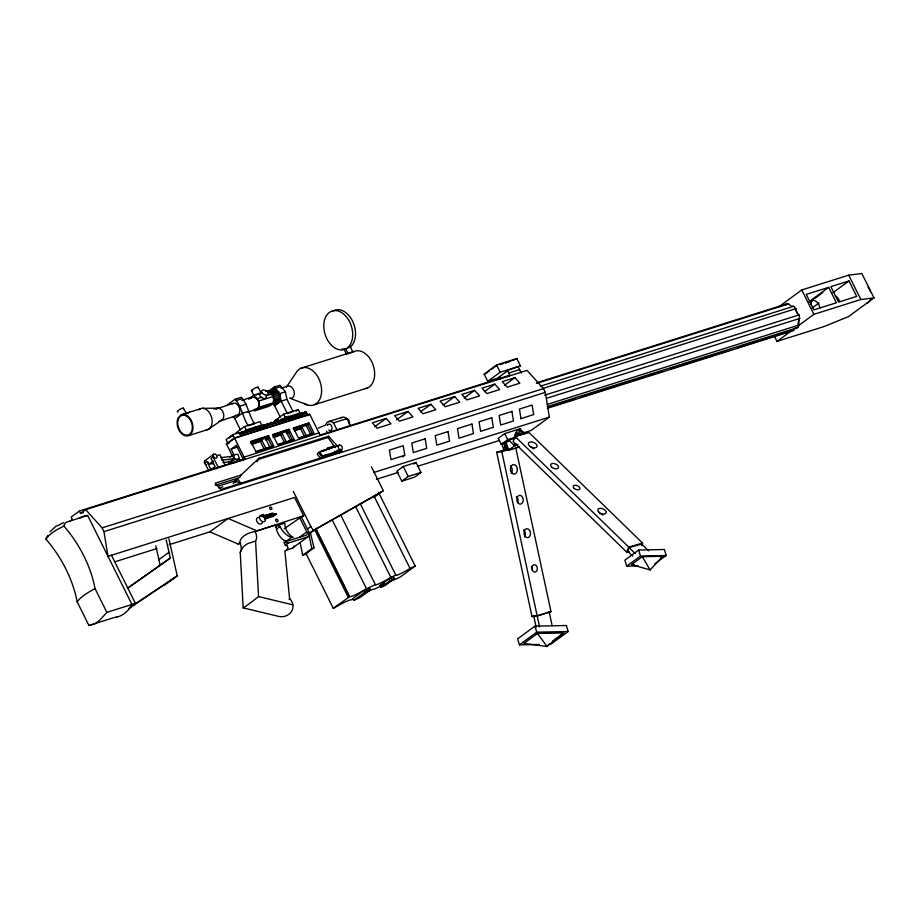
<?xml version="1.0" encoding="UTF-8"?>
<svg xmlns="http://www.w3.org/2000/svg" width="920" height="920" viewBox="0 0 920 920"><rect width="100%" height="100%" fill="white"/><g stroke="black" fill="none" stroke-linecap="round" stroke-linejoin="round"><path stroke-width="1.38" d="M284.222 528.735L301.358 516.902L308.855 531.978A4.497 3.208 53.7 0 1 307.694 536.935L288.316 543.053L283.981 542.041A3.093 2.208 53.7 0 0 286.775 545.376A2.772 1.978 53.7 0 1 287.627 548.849A9.223 6.578 53.7 0 1 284.866 550.988L289.582 598.483C298.586 608.178 288.374 619.539 277.357 616.089L243.167 607.856L240.223 552.299L242.914 547.354A31.015 18.273 11.6 0 1 248.285 543.409L255.587 541.029A10.246 7.314 53.7 0 0 255.081 531.507L303.657 515.672L294.596 497.478L108.008 556.347L103.971 531.634L102.097 527.873L85.675 509.645L80.534 513.417L79.35 511.048L244.984 458.792L232.783 434.642L239.062 432.653L239.959 434.459L306.912 413.333M641.585 545.64L642.597 543.122L529.058 432.584L515.177 436.54L513.141 441.565L626.692 552.103L629.211 551.39M626.692 552.103L628.716 547.078L642.597 543.122M648.6 550.816L641.631 544.042L629.107 547.607L627.658 551.195L632.753 556.151M547.319 406.605L797.778 327.577L799.054 324.99A9.05 6.164 72.5 0 1 799.687 318.447L798.997 314.939A7.544 5.14 72.5 0 1 795.869 308.637L793.626 306.279A8.28 5.635 72.5 0 1 788.555 303.91L786.071 304.072L536.981 382.674M289.156 599.334L289.582 598.483M337.582 446.223L328.589 436.241L258.968 458.217L241.017 475.053L239.683 477.56L215.188 485.288M257.071 461.782L258.968 458.217M258.301 459.459L327.934 437.483L328.589 436.241M111.458 555.254L135.412 603.359L106.881 612.363L100.291 619.574A31.521 11.511 -59.8 0 1 94.196 624.047L88.952 625.508L77.142 601.783A103.189 73.6 53.7 0 0 46 539.235L48.426 536.061A38.272 11.764 -17.1 0 1 57.534 529.379L63.928 526.079A8.993 6.417 53.7 0 1 67.298 521.881L87.653 515.453L131.951 604.452A44.379 30.233 72.5 0 1 115.862 617.331M286.603 386.756L295.676 373.416A19.481 13.271 72.5 0 1 313.72 371.599A19.481 13.271 72.5 0 1 320.712 396.945A19.481 13.271 72.5 0 1 303.887 403.178M254.334 409.308C258.612 410.377 259.831 404.501 258.359 401.522C255.898 393.656 246.859 398.877 241.891 400.591M233.277 483.586L237.268 478.319L241.028 483.541M326.772 449.788L318.55 452.387L317.262 454.089L320.252 458.252M322.598 456.113L341.24 450.041A2.564 1.748 72.5 0 0 342.113 447.051A2.564 1.748 72.5 0 0 339.664 445.153L321.022 451.225L320.022 452.548L322.598 456.113L325.945 455.055M323.38 451.49L324.38 450.167L339.664 445.153M325.818 450.719L327.922 447.936L334.293 445.924L335.466 447.557M549.366 643.793L547.032 646.472L523.859 643.436L537.429 633.477L563.707 632.937L547.032 646.472L537.429 633.477M50.025 531.76L55.407 526.654L63.652 522.594M650.118 569.917L662.745 556.278L642.286 556.703L631.488 564.615L650.118 569.917L642.286 556.703M181.159 414.828L178.227 417.749A11.063 7.532 72.5 0 0 183.563 435.068A11.063 7.532 72.5 0 0 192.855 425.822A11.063 7.532 72.5 0 0 181.159 414.828L200.376 408.767M292.733 604.819L258.531 596.574L251.39 602.129A22.344 0.989 -38.9 0 1 246.031 606.061L243.167 607.856M443.187 405.018L454.641 396.531L459.712 402.166L445.222 406.743L440.139 401.108L454.641 396.531M79.35 511.048L71.162 517.063L72.335 519.432L70.104 521.065M227.827 404.535L235.06 399.234L241.304 397.267C248.158 404.777 248.768 415.288 254.483 423.717L248.227 425.695C242.512 417.266 241.914 406.743 235.06 399.234M261.717 392.656L253.713 395.186L248.515 399.004L251.183 398.153M267.697 391.805L274.183 387.044L279.933 385.227L285.418 391.805L286.948 399.326L293.101 411.688M268.916 392.564L274.125 388.746L279.45 394.496L280.025 400.671L274.85 404.466M268.847 391.437L275.609 388.401M240.384 429.755L234.841 418.634L242.075 413.333L248.319 411.355M280.531 400.534L259.612 407.111L254.437 410.906L269.111 406.272L274.298 402.477L273.723 396.301L268.387 390.551L265.719 391.391M232.783 434.642L226.067 439.565L227.861 443.164L234.577 438.23L307.809 415.127L306.015 411.539L302.599 413.551M236.049 432.791L244.559 426.546L260.038 421.659L261.752 425.109L258.589 427.432M280.255 417.024L274.712 405.892L281.198 401.131L286.948 399.326M239.131 433.573L243.064 431.399L243.961 433.193M239.706 433.86L243.064 431.399M232.622 456.412L226.412 443.946L234.6 437.931L309.707 414.241L320.091 435.091L509.818 375.222L507.598 370.772M242.006 433.136L246.284 429.996L261.752 425.109M204.815 460.793L213.739 454.25M246.261 432.469L245.364 430.675L247.721 429.536M246.87 431.135L250.021 428.812M247.963 430.79L251.125 428.467M204.596 463.174L206.896 461.483L210.945 469.614L215.073 466.578L211.036 458.459L213.52 456.63M250.263 430.065L253.425 427.742M250.355 430.502L254.633 427.363M216.798 455.595L219.995 454.779L225.112 465.06M253.77 428.95L256.933 426.638M253.885 429.387L256.128 427.742M257.301 427.834L259.543 426.202L260.44 427.995M208.07 462.024L209.105 464.117L213.233 461.081M260.889 426.707L264.339 424.683L265.224 426.478M234.197 455.319L231.115 449.132L236.325 445.315L243.547 459.839M262.096 426.328L264.339 424.683M264.397 425.603L268.088 423.499L268.973 425.304M261.786 428.501L264.029 426.857L263.131 425.063M268.145 424.419L271.653 422.372L272.538 424.178M268.283 424.844L271.653 422.372M265.293 427.397L267.524 425.753L266.639 423.959M276.299 422.751L275.149 420.452L283.659 414.207L298.252 409.607L299.966 413.057L296.803 415.38M271.71 423.292L275.068 421.303L275.965 423.096M271.71 423.763L275.068 421.303M274.01 423.039L278.737 420.141L279.634 421.935M275.379 422.602L278.737 420.141M278.806 421.061L282.164 419.06L283.049 420.854M230.034 457.159L233.266 454.791L237.889 454.261L239.533 458.781L235.221 461.955M279.921 420.704L282.164 419.06M282.221 419.98L285.384 417.657L299.966 413.057M216.131 468.751L218.178 467.245L213.06 456.964M285.775 418.853L289.018 416.898L289.904 418.692M296.125 411.171L298.252 409.607M285.648 419.359L289.018 416.898M286.833 419.462L292.468 415.805L293.365 417.611M220.834 457.631L233.013 456.262L233.91 458.758L229.781 461.782L222.893 462.565M289.11 418.278L291.352 416.633M292.525 416.725L295.722 414.782L296.619 416.576M228.7 461L229.517 463.266L234.91 459.31L239.533 458.781M292.364 417.243L295.722 414.782M295.791 415.702L299.046 413.735L299.943 415.529M251.528 444.578L262.005 440.622L265.765 448.166M250.631 442.037L268.64 435.746L273.654 445.82L255.645 452.099M297.988 415.472L302.53 412.631L303.428 414.425M300.299 414.276L302.53 412.631M296.677 417.496L298.919 415.851L298.022 414.058M242.477 457.677L319.01 432.929M300 416.449L302.243 414.805L301.346 413.011M273.999 437.483L282.405 434.183L286.166 441.726M272.538 435.114L289.041 429.318L294.043 439.38L278.921 444.751M307.659 415.736L309.707 414.241M294.296 431.077L302.346 427.892L306.728 436.701M293.261 428.582L308.982 423.027L313.984 433.09L298.413 438L293.399 427.938L308.982 423.027M293.94 429.306L306.222 425.431L308.303 423.913M158.907 559.647L168.992 552.253M127.811 588.213L170.303 558.083L166.198 539.833M169.177 544.674L209.863 531.841L228.114 518.454L256.3 530.61M129.467 607.717L135.412 603.359M164.623 585.016L174.696 577.634M168.877 538.694L177.261 575.931L128.8 608.718M259.578 516.626L263.534 514.521L265.086 517.649A3.668 2.61 53.7 0 1 263.913 521.743A3.668 2.61 53.7 0 1 259.727 518.684A3.668 2.61 53.7 0 1 261.636 515.12M261.476 516.028L263.534 514.521M264.523 519.11L273.355 516.327L276.437 514.061L264.178 517.477L276.437 514.061M209.863 531.841L238.05 543.996L239.717 542.777A25.61 13.869 4.7 0 1 255.081 531.507L276.115 524.871A14.513 10.35 53.7 0 0 283.808 540.304L287.362 541.132L306.797 535.003A3.105 2.208 53.7 0 0 306.774 531.898L299.586 517.466M275.333 527.148L277.656 525.447L284.866 523.169A12.834 9.154 53.7 0 0 293.146 537.429L291.445 537.429L285.648 541.673M500.02 377.464L487.772 381.328L484.161 374.06L496.547 364.975L516.879 358.558L520.49 365.827L508.656 369.989L498.26 377.614M487.163 372.462L489.44 370.794M491.717 369.127L496.271 365.78M276.552 529.126L280.025 526.585A15.95 11.373 53.7 0 0 291.445 537.429M515.844 359.317L516.879 358.558M301.38 517.339L303.657 515.672M487.772 381.328L500.158 372.232L520.49 365.827M507.771 376.728L509.818 375.222M402.466 456.964L404.777 455.262L403.224 445.728L389.401 450.087L390.966 459.62L404.777 455.262M285.027 545.468L288.316 543.053M307.395 529.034L310.81 526.516L293.353 491.452M299.092 537.533L306.774 531.898M309.131 532.99L383.306 490.671L371.438 466.831M309.752 533.428L315.525 529.195L379.488 493.292M403.247 466.497L396.853 471.19L401.822 481.183L414.609 477.147L421.015 472.454L416.035 462.461L403.247 466.497L408.227 476.491L401.822 481.183M287.155 549.849L292.33 548.216L307.694 536.935M413.908 464.025L416.035 462.461M373.727 497.524L383.306 490.671M300.207 542.949L302.691 555.254L311.799 548.561L314.019 547.86L310.385 532.622L308.763 533.531L311.799 548.561M314.019 547.86L304.911 554.553L302.691 555.254M522.192 432.262L520.398 428.639L504.7 433.596L498.214 438.345L501.216 444.394L506.448 442.738A4.899 3.553 83.9 0 0 508.277 448.304M518.224 430.226L520.398 428.639M501.216 444.394L507.713 439.633L515.556 437.149M519.639 446.867L508.208 450.478L506.057 442.14L508.748 440.162L515.096 438.161M85.675 509.645L527.022 370.392L543.455 388.619L545.318 392.368L549.355 417.093L531.116 430.479L522.893 433.067M508.208 450.478L514.28 446.016L518.087 444.808M305.957 553.46L333.258 608.293L349.669 596.631A18.389 1.805 -30.5 0 0 355.097 594.895L356.741 594.113A18.389 1.805 -30.5 0 0 366.516 588.777L375.372 584.637A16.111 1.587 -30.5 0 0 390.862 577.415L395.796 575.115A13.765 1.357 -30.5 0 0 410.044 568.468L415.207 566.053L378.476 492.28M363.296 590.881L353.038 598.414L354.108 600.231L360.329 597.321L370.587 589.8L369.518 587.983L363.296 590.881L364.366 592.698L354.108 600.231M364.952 591.33L369.518 587.983M379.879 585.568L388.849 578.979L393.472 576.828L394.542 578.645L385.572 585.223L380.949 587.385L379.879 585.568L384.502 583.406M391.23 578.473L393.472 576.828M380.949 587.385L389.919 580.796L394.542 578.645M415.207 566.053L400.2 577.058L394.461 579.738A19.343 1.909 -30.5 0 0 389.114 581.67M778.699 306.889L801.757 289.961L848.723 275.149L861.867 273.527L874 297.907L848.458 316.641L823.952 326.6L776.986 341.412L774.433 336.283M809.071 301.725L828.678 287.339L836.372 302.795L813.924 309.879L806.231 294.423L828.678 287.339M814.706 298.494L822.779 292.571M812.084 308.004L819.007 302.933M832.841 292.779L848.987 280.933L856.681 296.389L838.545 302.116L830.852 286.649L848.987 280.933M776.986 341.412L795.248 328.014M798.537 325.599L813.901 314.329L860.856 299.517L874 297.907M550.85 644.219L568.157 631.522L566.363 625.508L534.934 626.163L517.626 638.859L519.42 644.862L539.419 644.448M654.706 563.937L666.206 555.496L664.424 549.493L638.698 550.022L624.887 560.153L626.681 566.156L638.112 565.926M519.42 644.862L536.716 632.167L568.157 631.522M626.681 566.156L640.492 556.036L666.206 555.496M660.583 557.865L662.745 556.278M552.403 641.24L563.707 632.937M464.232 397.969L474.582 390.379L479.561 395.91L466.831 399.924L461.851 394.404L474.582 390.379M504.551 385.238L514.901 377.66L519.88 383.18L507.207 387.182L502.228 381.662L514.901 377.66M396.497 419.853L408.031 411.447L412.953 416.921L399.544 421.153L394.611 415.679L408.031 411.447M374.566 426.799L386.112 418.439L391 423.844L377.177 428.214L372.301 422.797L386.112 418.439M420.509 411.827L430.916 404.305L435.792 409.71L423.004 413.747L418.117 408.342L430.916 404.305M484.426 391.667L494.822 384.134L499.698 389.551L486.91 393.587L482.034 388.171L494.822 384.134M127.466 588.121L170.303 558.083M187.691 413.39L189.347 412.24M216.085 409.089L233.07 403.374M251.217 398.003L252.16 397.348M188.91 435.516L208.127 429.456L222.433 419.647A6.348 4.324 72.5 0 0 223.226 412.608L222.513 411.125A6.348 4.324 72.5 0 0 217.039 408.434M332.419 311.374A20.217 13.765 72.5 0 1 352.406 320.804A20.217 13.765 72.5 0 1 350.416 346.874L344.16 349.37L346.714 354.66M345.541 348.416L348.093 353.705L353.889 351.532A19.481 13.271 72.5 0 1 373.428 365.93A19.481 13.271 72.5 0 1 365.32 388.619M131.709 606.073L177.261 575.931M230.805 436.482L231.874 435.838M231.564 435.631L231.426 435.7M318.4 428.076L325.128 425.247M364.366 592.698L370.587 589.8M333.258 608.293L334.788 607.58A17.79 1.748 -30.5 0 1 351.106 599.966L353.522 598.839M218.856 421.463L237.521 415.253M233.289 435.217L229.367 437.862M508.737 373.072L519.593 369.564M300.851 368.264L353.889 351.532M235.773 400.671L242.029 398.705M274.183 387.044L274.907 388.481L280.646 386.664M269.169 391.989L275.701 389.919M280.957 388.263L287.534 386.193M268.962 392.138L276.805 389.666M269.525 392.23L276.058 390.172M270.135 392.311L276.678 390.252M270.008 393.3L277.851 390.827M256.714 398.785L261.947 397.141M265.868 395.899L278.944 391.77M272.032 395.508L278.564 393.438M240.166 406.088L246.422 404.11M274.907 388.481L279.668 393.622L285.418 391.805M253.713 395.186L259.037 400.936L273.723 396.301M272.734 396.98L280.589 394.507M273.183 398.578L279.714 396.52M273.32 400.188L279.852 398.13M273.148 401.695L279.691 399.636M257.565 408.572L279.795 401.557M247.63 412.056L278.84 402.212M314.49 404.685L367.54 387.952M291.95 412.056L287.362 413.505L281.198 401.131L279.668 393.622M275.149 420.452L277.805 419.623M284.43 417.53L288.408 416.265M226.412 443.946L229.149 443.084M268.64 435.746L250.792 441.381L255.806 451.444L273.654 445.82M289.041 429.318L272.608 434.504L277.621 444.567L294.043 439.38M231.115 449.132L237.946 446.982M250.24 443.095L267.984 437.494M273.447 435.769L288.477 431.031M505.034 362.733L514.487 359.754M499.859 364.653L503.435 363.515M505.344 363.078L509.427 361.79M251.804 443.831L262.005 440.622M268.709 438.506L265.972 439.369L270.353 448.178M272.814 437.207L282.405 434.183M289.363 431.986L286.764 432.803L291.145 441.611M294.549 430.353L302.346 427.892M265.788 440.082L268.525 439.208M286.511 433.538L289.098 432.722M328.44 421.647L341.86 417.416M484.161 374.06L486.887 373.209M325.691 424.879A8.315 5.669 72.5 0 1 333.523 422.866L346.943 418.634L350.37 425.534M299.575 438.242L312.558 434.136L307.544 424.074M237.279 461.495L242.742 459.77M80.534 513.417L83.271 512.555M241.017 475.053L215.222 483.195L220.869 489.463L342.091 451.214L340.285 449.224M321.022 451.225L324.38 450.167M536.728 383.375L788.555 303.91M218.132 486.22L237.141 480.217M540.431 386.17L793.626 306.279M218.994 488.094L222.893 486.875M341.24 450.041L337.881 451.099A2.564 1.748 72.5 0 0 338.755 448.109A2.564 1.748 72.5 0 0 336.317 446.211M542.662 388.527L795.869 308.637M102.097 527.873L543.455 388.619M103.971 531.634L545.318 392.368M544.433 395.255L798.997 314.939M546.48 398.337L799.687 318.447M547.216 404.443L799.054 324.99M547.641 407.572L557.221 404.547M559.958 403.684L575.023 398.935M580.497 397.198L644.817 376.912M647.553 376.038L662.607 371.289M670.818 368.702L729.675 350.129M737.886 347.541L788.52 331.568M547.389 408.273L793.741 330.533A7.544 5.14 72.5 0 1 795.731 328.037M520.616 418.715L533.669 414.598L532.105 405.065L519.432 409.066L520.984 418.6M374.037 472.409L549.355 417.093M114.919 561.798L156.975 548.527M376.349 479.308L398.256 472.397M417.438 466.348L499.617 440.416M262.97 515.993L273.044 513.441L262.959 516.615M263.637 516.108L272.469 513.325M263.373 516.695L273.458 513.509L275.529 513.9M264.649 516.615L273.481 513.832M264.189 516.844L274.597 513.728M265.466 516.764L274.298 513.981M265.799 516.822L274.62 514.038M265.466 517.396L275.551 514.211M506.057 442.14L508.599 441.335M408.227 476.491L421.015 472.454M508.748 440.162L513.647 444.739L516.189 443.946M515.637 447.327L550.999 611.685L537.165 616.055L532.024 616.595L496.662 452.237L505.471 449.466M502.377 443.152A4.899 3.553 83.9 0 0 503.401 447.925L503.918 450.305L506.287 449.558M503.918 450.305L508.288 449.339M496.662 452.237L501.803 451.697L511.865 448.523A4.899 3.553 83.9 0 1 511.002 448.937M238.05 543.996L240.764 543.145M88.952 625.508L114.022 617.596M114.862 617.469L117.162 616.745M532.024 616.595L534.543 615.802M537.176 615.859L549.217 612.064L552.172 625.795M213.958 409.02L218.143 408.181L202.296 408.319M285.832 545.514L286.775 545.376M221.513 460.149L233.91 458.758M209.105 464.117L213.244 463.645M229.517 463.266L234.14 462.748M503.401 447.925L505.402 447.706L505.919 450.098M548.435 611.961L550.999 611.685M536.061 615.974L533.807 616.216L536.176 627.198M232.3 435.873L231.38 436.39M631.488 564.615L634.213 564.558M307.498 404.961L289.708 398.153A6.348 4.324 72.5 0 0 293.986 391.149A6.348 4.324 72.5 0 0 286.591 386.848M277.656 525.447L280.025 526.585M515.177 436.54L628.716 547.078M629.107 547.607L635.214 553.553M272.803 403.846L274.712 405.892M233.082 416.461L234.841 418.634M327.934 437.483L334.512 446.625M336.984 450.064L339.445 453.491M334.5 451.179L335.995 453.261L322.287 457.585L318.55 452.387M327.922 447.936L329.096 449.558M315.675 528.471L317.204 530.84M310.81 526.516L313.099 530.069M183.413 408.227L186.461 413.298M388.849 578.979L389.919 580.796M848.723 275.149L860.856 299.517M801.757 289.961L813.901 314.329M518.409 367.195L521.306 373.014M496.547 364.975L500.158 372.232M499.399 376.774L500.549 379.074M513.647 444.739L514.28 446.016M504.7 433.596L507.713 439.633M374.129 496.328L410.044 568.468M333.523 422.866L336.95 429.766M326.473 431.181L327.623 433.481M360.41 504.034L395.796 575.115M355.683 506.759L390.862 577.415M304.83 411.907L305.728 413.701M306.222 425.431L310.534 434.091M294.768 415.081L295.665 416.875M300.782 429.03L304.543 436.586M340.733 515.062L375.372 584.637M291.318 416.173L292.203 417.967M288.017 417.209L288.914 419.014M273.435 389.988L274.16 391.425M286.614 419.738L285.717 417.944L284.464 418.335L285.349 420.129M283.659 414.207L285.384 417.657M287.603 430.364L292.617 440.427M332.212 519.892L366.516 588.777M281.037 419.416L281.934 421.21M277.368 420.578L278.265 422.372M258.175 387.159L261.211 393.265A3.829 0.632 -26.5 0 0 260.44 393.311M273.953 421.647L274.839 423.453M280.841 435.321L284.602 442.876M270.388 422.774L271.273 424.58M251.413 390.666L253.851 395.565M315.997 528.988L349.669 596.631M315.468 528.402L349.186 596.114M314.617 529.713L348.254 597.287M267.202 436.804L272.216 446.867M261.728 427.593L260.832 425.787L256.013 427.305L256.91 429.111M257.243 426.926L258.14 428.72M254.61 429.835L253.713 428.041L252.505 428.421L253.402 430.215M260.452 441.761L264.212 449.305M251.102 430.94L250.205 429.145L249.101 429.49L249.998 431.284M246.802 430.215L247.698 432.009M244.559 426.546L246.284 429.996M241.362 431.928L242.259 433.734M271.802 513.199L273.355 516.327M204.873 462.967L208.713 470.683M63.928 526.079A103.189 73.6 53.7 0 1 95.07 588.627L106.881 612.363M350.416 346.874L352.969 352.164M233.266 454.791L234.91 459.31M638.698 550.022L640.492 556.036M534.934 626.163L536.716 632.167M155.814 545.847L160.23 565.478M501.803 451.697L539.545 626.842M259.037 400.936L259.612 407.111M255.587 541.029L258.531 596.574M795.156 309.672A12.133 8.268 72.5 0 1 797.594 314.214M798.583 319.332A12.133 8.268 72.5 0 1 797.962 324.07M78.959 518.397A44.379 30.233 72.5 0 1 87.653 515.453M77.142 601.783A43.872 11.925 -19.6 0 1 95.07 588.627M46 539.235A8.993 6.417 53.7 0 1 47.437 536.21M47.771 535.9A8.993 6.417 53.7 0 1 48.139 535.624M262.395 522.433A3.668 2.61 53.7 0 1 257.393 522.33A3.668 2.61 53.7 0 1 258.555 517.385M239.717 542.777A10.246 7.314 53.7 0 1 240.223 552.299M293.825 546.79A4.497 3.208 53.7 0 1 292.33 548.216M294.043 545.87A4.497 3.208 53.7 0 1 293.963 546.353M868.089 287.086A10.258 6.992 72.5 0 1 870.423 291.778M870.458 299.264A10.258 6.992 72.5 0 1 866.513 303.393M381.271 585.729A19.343 1.909 -30.5 0 0 379.534 586.707L374.129 589.226A18.078 1.782 -30.5 0 0 367.356 591.709M313.628 530.483A17.664 2.909 -26.5 0 1 316.584 530.621M206.31 464.703A2.346 1.667 53.7 0 1 204.332 462.346A2.346 1.667 53.7 0 1 205.666 460.529M328.21 424.361A3.335 2.277 72.5 0 1 332.039 427.581A3.335 2.277 72.5 0 1 328.773 429.985M327.462 425.454A3.335 2.277 72.5 0 1 327.773 424.822M340.986 417.898A8.315 5.669 72.5 0 1 346.943 418.634M345.552 418.887A3.335 2.277 72.5 0 1 348.461 419.738A3.335 2.277 72.5 0 1 349.232 423.694M810.635 304.233A8.383 5.715 72.5 0 1 813.303 300.046M809.922 301.702A8.383 5.715 72.5 0 1 820.053 307.832M835.291 295.884A7.429 5.06 72.5 0 1 839.534 301.415M786.071 304.072A7.544 5.14 72.5 0 1 785.657 304.98M796.11 327.842A7.544 5.14 72.5 0 1 797.778 327.577M235.623 482.448A3.174 2.162 72.5 0 1 239.533 484.265M515.522 438.426A4.404 2.484 22 0 1 515.913 434.838M508.415 449.224A4.899 3.553 83.9 0 1 504.827 442.888M516.281 436.551A4.404 2.484 22 0 1 516.672 432.975M519.558 434.493A2.035 1.15 22 0 1 520.053 434.677M518.409 433.791A2.035 1.15 22 0 1 521.134 434.619M505.402 447.706A4.899 3.553 83.9 0 1 504.378 442.945M517.351 436.597A4.404 2.484 22 0 1 516.925 432.354M519.133 435.16A4.404 2.484 22 0 1 517.73 430.353A4.404 2.484 22 0 1 524.596 433.607M530.621 447.178A4.623 2.61 22 0 1 533.749 448.764M599.886 513.521A4.45 2.518 22 0 1 602.91 515.05M510.416 465.853A4.784 3.473 83.9 0 1 511.29 473.409M516.396 496.57A4.416 3.197 83.9 0 1 517.707 502.63M523.675 529.931A4.497 3.266 83.9 0 1 524.503 537.015M531.357 566.421A3.68 2.668 83.9 0 1 532.128 570.009M232.116 404.029A6.348 4.324 72.5 0 1 239.522 408.33A6.348 4.324 72.5 0 1 235.244 415.334M221.49 420.313A6.348 4.324 72.5 0 1 220.386 420.566M198.72 409.906A11.063 7.532 72.5 0 1 211.163 416.035A11.063 7.532 72.5 0 1 206.206 429.893M344.988 349.071A20.217 13.765 72.5 0 1 342.079 348.864M256.335 395.117A3.829 0.632 -26.5 0 1 257.186 394.645M258.083 394.209A3.829 0.632 -26.5 0 1 259.762 393.518M266.294 396.324A3.588 2.151 27 0 1 262.246 397.98A3.588 2.151 27 0 1 260.693 393.656M252.862 390.425A3.829 0.632 -26.5 0 1 251.953 389.884A3.829 0.632 -26.5 0 1 256.726 387.4A3.829 0.632 -26.5 0 1 257.635 387.941M181.55 415.403A3.519 0.851 -31 0 1 184.92 413.436A3.519 0.851 -31 0 1 186.484 413.551M178.031 411.976A3.519 0.851 -31 0 1 179.94 409.319A3.519 0.851 -31 0 1 183.241 408.825M346.196 348.726A20.217 13.765 72.5 0 1 323.84 327.842A20.217 13.765 72.5 0 1 343.678 314.088A20.217 13.765 72.5 0 1 347.576 347.772M425.178 438.805L411.769 443.037L413.322 452.571L426.742 448.339L425.178 438.805M448.017 431.595L435.229 435.631L436.781 445.165L449.569 441.128L448.017 431.595M471.937 424.051L457.447 428.628L458.999 438.161L473.501 433.584L471.937 424.051M491.786 417.784L479.055 421.808L480.608 431.342L493.338 427.317L491.786 417.784M511.922 411.435L499.134 415.472L500.687 425.005L513.486 420.969L511.922 411.435M269.617 507.955A1.38 0.989 53.7 0 0 271.377 509.519A1.38 0.989 53.7 0 0 271.296 507.426A1.38 0.989 53.7 0 0 269.617 507.955M275.632 520.134A1.46 1.046 53.7 0 0 277.483 521.801A1.46 1.046 53.7 0 0 277.403 519.57A1.46 1.046 53.7 0 0 275.632 520.134M213.233 455.526A2.346 1.667 53.7 0 0 216.189 458.171A2.346 1.667 53.7 0 0 216.062 454.629A2.346 1.667 53.7 0 0 213.233 455.526M519.029 433.458A2.035 1.15 22 0 0 522.318 433.906A2.035 1.15 22 0 0 520.11 431.756A2.035 1.15 22 0 0 519.029 433.458M529.69 446.085A4.623 2.61 22 0 0 537.004 446.683A4.623 2.61 22 0 0 531.518 441.956A4.623 2.61 22 0 0 529.69 446.085M551.781 467.21A4.209 2.38 22 0 0 558.452 467.751A4.209 2.38 22 0 0 553.449 463.45A4.209 2.38 22 0 0 551.781 467.21M574.183 488.44A3.565 2.012 22 0 0 579.818 488.899A3.565 2.012 22 0 0 575.587 485.254A3.565 2.012 22 0 0 574.183 488.44M599.058 512.29A4.45 2.518 22 0 0 606.119 512.865A4.45 2.518 22 0 0 600.829 508.311A4.45 2.518 22 0 0 599.058 512.29M510.818 466.808A4.784 3.473 83.9 0 0 513.992 474.122A4.784 3.473 83.9 0 0 516.856 467.13A4.784 3.473 83.9 0 0 510.818 466.808M517.178 497.398A4.416 3.197 83.9 0 0 520.099 504.137A4.416 3.197 83.9 0 0 522.744 497.697A4.416 3.197 83.9 0 0 517.178 497.398M524.365 530.783A4.497 3.266 83.9 0 0 527.356 537.659A4.497 3.266 83.9 0 0 530.047 531.093A4.497 3.266 83.9 0 0 524.365 530.783M532.278 566.409A3.68 2.668 83.9 0 0 534.727 572.044A3.68 2.668 83.9 0 0 536.935 566.662A3.68 2.668 83.9 0 0 532.278 566.409M177.974 420.405A10.246 6.981 72.5 0 0 186.852 435.16A10.246 6.981 72.5 0 0 190.29 419.934A10.246 6.981 72.5 0 0 177.974 420.405M261.97 392.828A3.588 2.151 27 0 0 267.755 394.507A3.588 2.151 27 0 0 264.81 390.183A3.588 2.151 27 0 0 261.97 392.828"/></g></svg>
